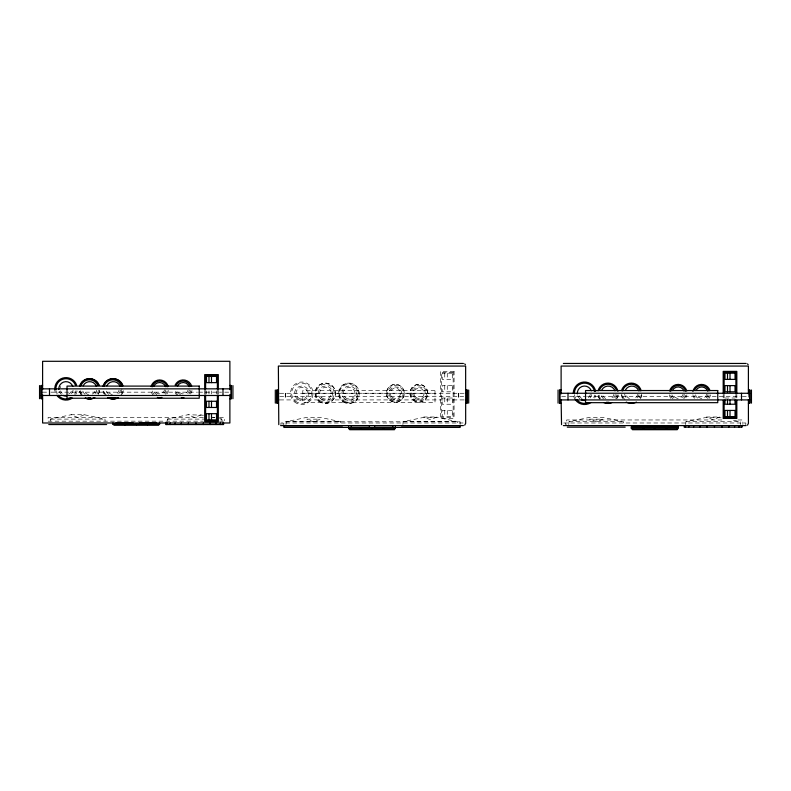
<?xml version="1.0" encoding="UTF-8"?>
<svg xmlns="http://www.w3.org/2000/svg" width="791" height="791" viewBox="0 0 791 791"><rect width="100%" height="100%" fill="white"/><g stroke="black" fill="none" stroke-linecap="round" stroke-linejoin="round"><path stroke-width="0.59" stroke-dasharray="3.96 2.97" d="M50.308 421.049L50.505 419.101L71.141 414.731M167.217 421.049L167.405 419.101L188.05 414.731L203.495 415.216M285.976 424.629L286.263 421.712L306.908 417.341L320.058 417.341L340.694 421.712L340.99 424.629M402.886 424.629L403.173 421.712L423.808 417.341L436.958 417.341L457.603 421.712L457.89 424.629M568.729 424.629L569.016 421.712L589.661 417.341L602.811 417.341L623.446 421.712L623.733 424.629M685.639 424.629L685.926 421.712L706.561 417.341L722.005 417.826M84.321 414.731L77.716 417.48L71.121 414.731L84.321 414.731L104.936 419.101L105.124 421.049M201.221 414.731L194.626 417.48L188.021 414.731M42.605 392.168L48.696 392.168M50.891 392.168L197.434 392.168M198.64 392.168L221.599 392.168M224.733 392.168L229.37 392.168M302.785 393.236L435.001 393.236M279.757 393.275L463.872 393.275M279.757 396.598L463.664 396.598M561.63 396.598L566.267 396.598M569.401 396.598L586.319 396.598M587.525 396.598L740.109 396.598M742.304 396.598L748.395 396.598M724.991 398.021L735.037 398.021M279.757 399.92L463.872 399.92M203.416 417.351L48.113 417.351L48.113 420.733M212.037 417.351L214.509 417.351M219.433 417.351L224.367 417.351L224.367 420.733M50.505 419.101L104.936 419.101M167.405 419.101L206.036 419.101M220.59 419.101L221.836 419.101L222.034 421.049M721.926 419.962L566.633 419.962L566.633 424.47M737.954 419.962L742.887 419.962L742.887 424.47M48.113 421.168L203.416 421.168M219.433 421.168L224.367 421.168M286.263 421.712L340.694 421.712M403.173 421.712L457.603 421.712M569.016 421.712L623.446 421.712M685.926 421.712L740.356 421.712L740.643 424.629M463.061 422.987L280.953 422.987L280.953 425.578M563.706 422.987L745.814 422.987L745.814 425.578M733.475 420.258L740.356 421.712M212.66 417.164L214.954 417.648M219.542 418.617L221.836 419.101M748.395 393.275L748.395 398.812M736.826 394.314L736.826 397.932M735.897 394.304L735.897 397.972M724.121 394.304L724.121 397.972M723.192 394.314L723.192 397.932M565.347 422.987L565.347 425.578M460.135 424.035L460.135 421.781L283.88 421.781L283.88 424.035M458.75 393.275L458.75 399.92M458.572 393.275L458.572 399.92M447.261 373.184L447.261 379.393M447.261 385.603L447.261 391.812M447.261 398.021L447.261 404.231M447.261 410.44L447.261 416.649M444.75 373.184L444.75 379.393M444.75 385.603L444.75 391.812M444.75 398.021L444.75 404.231M444.75 410.44L444.75 416.649M285.442 393.275L285.442 399.92M285.254 393.275L285.254 399.92M283.089 422.987L283.089 425.578M218.316 390.319L218.316 393.938M217.377 390.22L217.377 393.878M216.516 390.912L216.516 394.017M211.494 390.912L211.494 394.017M208.982 390.912L208.982 394.017M206.471 390.912L206.471 394.017M205.611 390.22L205.611 393.878M204.681 390.319L204.681 393.938M42.605 390.101L42.605 393.977M75.995 390.625A10.145 10.145 0 0 1 74.305 394.679M57.219 393.898A10.145 10.145 0 0 1 56.023 390.586M71.289 391.318A5.834 5.834 0 0 1 67.996 394.323M62.252 393.305A5.834 5.834 0 0 1 60.531 390.823M60.274 387.817A5.834 5.834 0 0 1 60.729 386.364M73.098 390.111A7.198 7.198 0 0 1 70.132 394.749M61.372 394.353A7.198 7.198 0 0 1 59.246 391.298M99.656 390.625A10.145 10.145 0 0 1 97.965 394.679M81.354 394.65A10.145 10.145 0 0 1 79.683 390.586M94.95 391.318A5.834 5.834 0 0 1 91.657 394.323M88.651 394.58A5.834 5.834 0 0 1 84.182 390.823M96.759 390.111A7.198 7.198 0 0 1 93.793 394.749M85.032 394.353A7.198 7.198 0 0 1 82.501 389.459M710.496 394.847A8.928 8.928 0 0 1 708.341 399.257M694.389 398.377A8.928 8.928 0 0 1 692.817 394.037M686.885 394.847A8.928 8.928 0 0 1 685.827 397.735M670.778 398.377A8.928 8.928 0 0 1 669.166 393.275M594.516 395.055A10.145 10.145 0 0 1 593.715 397.576M575.739 398.328A10.145 10.145 0 0 1 574.424 394.136M618.176 395.055A10.145 10.145 0 0 1 615.942 399.811M599.865 399.079A10.145 10.145 0 0 1 598.085 394.136M617.998 394.818A10.174 10.174 0 0 1 615.873 399.643M599.736 399.297A10.174 10.174 0 0 1 597.828 394.393M591.619 394.541A7.198 7.198 0 0 1 590.037 397.913M579.892 398.783A7.198 7.198 0 0 1 577.756 395.727M616.891 394.65A9.057 9.057 0 0 1 615.003 398.941M600.636 398.634A9.057 9.057 0 0 1 598.935 394.264M595.613 395.253A11.262 11.262 0 0 1 594.723 398.051M575.294 399.712A11.262 11.262 0 0 1 573.307 394.234M641.481 394.155A10.174 10.174 0 0 1 640.156 398.357M622.537 398.357A10.174 10.174 0 0 1 621.212 394.155M709.171 394.897A7.762 7.762 0 0 1 707.342 398.476M695.062 397.497A7.762 7.762 0 0 1 694.191 395.668M685.668 395.282A7.762 7.762 0 0 1 683.661 398.763M672.676 398.763A7.762 7.762 0 0 1 670.402 393.275M590.274 394.304A5.834 5.834 0 0 1 587.861 398.061M582.057 398.555A5.834 5.834 0 0 1 579.042 395.263M615.279 394.541A7.198 7.198 0 0 1 613.697 397.913M603.553 398.783A7.198 7.198 0 0 1 601.417 395.727M640.097 395.619A9.057 9.057 0 0 1 639.187 397.804M624.949 399.682A9.057 9.057 0 0 1 622.606 395.619M613.925 394.304A5.834 5.834 0 0 1 610.168 398.763M605.708 398.555A5.834 5.834 0 0 1 602.702 395.263M706.768 394.175A5.132 5.132 0 0 1 696.891 395.025M707.945 394.393A6.338 6.338 0 0 1 705.335 398.476M697.632 398.12A6.338 6.338 0 0 1 695.398 393.819M683.147 394.175A5.132 5.132 0 0 1 673.27 395.025M684.334 394.393A6.338 6.338 0 0 1 681.723 398.476M674.011 398.12A6.338 6.338 0 0 1 671.777 393.819M637.615 394.304A5.834 5.834 0 0 1 633.858 398.763M629.399 398.555A5.834 5.834 0 0 1 626.383 395.263M641.857 395.055A10.145 10.145 0 0 1 639.622 399.811M623.081 398.328A10.145 10.145 0 0 1 621.766 394.136M638.96 394.541A7.198 7.198 0 0 1 637.378 397.913M625.968 397.398A7.198 7.198 0 0 1 624.692 393.888M188.248 389.745A5.132 5.132 0 0 1 178.371 390.586M189.435 389.953A6.338 6.338 0 0 1 185.351 394.798M180.506 394.58A6.338 6.338 0 0 1 176.877 389.38M191.986 390.408A8.928 8.928 0 0 1 189.82 394.828M177.441 395.668A8.928 8.928 0 0 1 174.702 391.594M164.627 389.745A5.132 5.132 0 0 1 154.749 390.586M165.813 389.953A6.338 6.338 0 0 1 161.73 394.798M156.885 394.58A6.338 6.338 0 0 1 153.266 389.38M168.364 390.408A8.928 8.928 0 0 1 166.407 394.59M153.83 395.668A8.928 8.928 0 0 1 150.952 391.15M119.095 389.864A5.834 5.834 0 0 1 115.338 394.323M112.332 394.58A5.834 5.834 0 0 1 107.873 390.823M120.44 390.111A7.198 7.198 0 0 1 117.473 394.749M108.713 394.353A7.198 7.198 0 0 1 106.182 389.459M123.337 390.625A10.145 10.145 0 0 1 121.646 394.679M105.035 394.65A10.145 10.145 0 0 1 103.364 390.586M190.651 390.467A7.762 7.762 0 0 1 187.279 395.362M177.856 394.61A7.762 7.762 0 0 1 175.671 391.229M167.148 390.853A7.762 7.762 0 0 1 165.141 394.333M154.166 394.333A7.762 7.762 0 0 1 152.149 390.853M98.371 390.22A9.057 9.057 0 0 1 96.492 394.511M82.126 394.205A9.057 9.057 0 0 1 80.425 389.834M99.478 390.388A10.174 10.174 0 0 1 97.362 395.203M81.226 394.867A10.174 10.174 0 0 1 79.446 390.833M77.093 390.823A11.262 11.262 0 0 1 74.621 396.093M55.429 392.672A11.262 11.262 0 0 1 54.797 389.805M122.654 391.476A10.174 10.174 0 0 1 120.024 396.034M104.026 393.928A10.174 10.174 0 0 1 103.008 391.476M121.883 388.846A9.057 9.057 0 0 1 120.677 393.374M106.429 395.243A9.057 9.057 0 0 1 104.086 391.189M320.078 419.161L313.483 421.91L306.878 419.161L320.078 419.161M436.988 417.005L430.383 419.744L423.788 417.005L436.988 417.005M602.831 419.161L596.236 421.91L589.631 419.161L602.831 419.161M719.741 417.005L713.136 419.744L706.541 417.005L719.741 417.005M454.074 371.384L440.439 371.384L440.439 418.439L454.074 418.439L454.074 371.384M453.144 372.314L441.368 372.314L441.368 417.51L453.144 417.51L453.144 372.314M452.284 373.184L442.238 373.184L442.238 379.393L452.284 379.393L452.284 373.184M452.284 385.603L442.238 385.603L442.238 391.812L452.284 391.812L452.284 385.603M435.001 390.536L302.785 390.536L302.785 402.668L435.001 402.668L435.001 390.536M452.284 398.021L442.238 398.021L442.238 404.231L452.284 404.231L452.284 398.021M452.284 410.44L442.238 410.44L442.238 416.649L452.284 416.649L452.284 410.44M294.519 401.887A11.262 11.262 0 0 0 312.86 395.253A11.262 11.262 0 0 0 297.95 382.686A11.262 11.262 0 0 0 294.519 401.887M412.872 399.87A8.879 8.879 0 0 0 427.506 395.134A8.879 8.879 0 0 0 416.096 384.831A8.879 8.879 0 0 0 412.872 399.87M413.624 399.04A7.762 7.762 0 0 0 426.418 394.897A7.762 7.762 0 0 0 416.432 385.889A7.762 7.762 0 0 0 413.624 399.04M319.524 400.345A9.057 9.057 0 0 0 334.138 394.65A9.057 9.057 0 0 0 321.897 384.841A9.057 9.057 0 0 0 319.524 400.345M298.019 397.735A5.834 5.834 0 0 0 307.521 394.304A5.834 5.834 0 0 0 299.789 387.788A5.834 5.834 0 0 0 298.019 397.735M320.8 398.783A7.198 7.198 0 0 0 332.527 394.541A7.198 7.198 0 0 0 322.985 386.502A7.198 7.198 0 0 0 320.8 398.783M344.065 401.116A9.057 9.057 0 0 0 357.651 393.275A9.057 9.057 0 0 0 344.065 385.435A9.057 9.057 0 0 0 344.065 401.116M389.923 398.763A7.762 7.762 0 0 0 402.916 395.282A7.762 7.762 0 0 0 393.404 385.781A7.762 7.762 0 0 0 389.923 398.763M390.972 400.968A8.879 8.879 0 0 0 404.29 393.275A8.879 8.879 0 0 0 390.972 385.583A8.879 8.879 0 0 0 390.972 400.968M297.139 398.783A7.198 7.198 0 0 0 308.866 394.541A7.198 7.198 0 0 0 299.324 386.502A7.198 7.198 0 0 0 297.139 398.783M343.512 402.085A10.174 10.174 0 0 0 358.768 393.275A10.174 10.174 0 0 0 343.512 384.466A10.174 10.174 0 0 0 343.512 402.085M318.902 401.037A10.145 10.145 0 0 0 335.424 395.055A10.145 10.145 0 0 0 321.986 383.734A10.145 10.145 0 0 0 318.902 401.037M295.241 401.037A10.145 10.145 0 0 0 311.763 395.055A10.145 10.145 0 0 0 298.326 383.734A10.145 10.145 0 0 0 295.241 401.037M318.822 401.215A10.174 10.174 0 0 0 335.246 394.818A10.174 10.174 0 0 0 321.492 383.793A10.174 10.174 0 0 0 318.822 401.215M321.68 397.735A5.834 5.834 0 0 0 331.182 394.304A5.834 5.834 0 0 0 323.45 387.788A5.834 5.834 0 0 0 321.68 397.735M344.481 398.783A7.198 7.198 0 0 0 356.207 394.541A7.198 7.198 0 0 0 346.666 386.502A7.198 7.198 0 0 0 344.481 398.783M345.36 397.735A5.834 5.834 0 0 0 354.862 394.304A5.834 5.834 0 0 0 347.13 387.788A5.834 5.834 0 0 0 345.36 397.735M342.582 401.037A10.145 10.145 0 0 0 359.104 395.055A10.145 10.145 0 0 0 345.667 383.734A10.145 10.145 0 0 0 342.582 401.037M414.88 398.12A6.338 6.338 0 0 0 425.202 394.393A6.338 6.338 0 0 0 416.808 387.313A6.338 6.338 0 0 0 414.88 398.12M415.651 397.201A5.132 5.132 0 0 0 424.016 394.175A5.132 5.132 0 0 0 417.213 388.45A5.132 5.132 0 0 0 415.651 397.201M413.209 400.098A8.928 8.928 0 0 0 427.743 394.847A8.928 8.928 0 0 0 415.928 384.881A8.928 8.928 0 0 0 413.209 400.098M391.258 398.12A6.338 6.338 0 0 0 401.581 394.393A6.338 6.338 0 0 0 393.186 387.313A6.338 6.338 0 0 0 391.258 398.12M392.039 397.201A5.132 5.132 0 0 0 400.394 394.175A5.132 5.132 0 0 0 393.592 388.45A5.132 5.132 0 0 0 392.039 397.201M389.587 400.098A8.928 8.928 0 0 0 404.132 394.847A8.928 8.928 0 0 0 392.306 384.881A8.928 8.928 0 0 0 389.587 400.098"/><path stroke-width="1.19" d="M464.732 425.163L465.672 423.343L465.642 366.065L278.363 366.065L278.788 424.658M747.485 425.163L748.424 423.343L748.395 399.613M280.607 363.455L463.407 363.455M563.35 363.455L746.16 363.455M41.359 385.484L42.605 385.484L41.359 385.524L41.359 398.812L42.605 398.812M231.12 385.484L229.884 385.484L231.12 385.524L231.12 398.812L229.884 398.812M41.359 388.846L231.12 388.846M278.363 389.953L277.127 389.953L277.127 403.242L278.363 403.242M465.642 389.953L466.888 389.914L466.888 403.242L465.642 403.242M561.116 389.953L559.88 389.953L559.88 403.242L561.116 403.242M748.395 389.914L749.641 389.953L749.641 403.242L748.395 403.242M585.538 393.236L717.753 393.236M277.127 393.275L278.877 393.275M465.316 393.275L466.888 393.275M559.88 393.275L586.319 393.275M717.16 393.275L749.641 393.275M41.359 395.49L231.12 395.49M277.127 399.92L278.877 399.92M465.316 399.92L466.888 399.92M559.88 399.92L749.641 399.92M112.836 424.233L159.653 424.233L159.653 422.987M48.765 424.54L106.666 424.54M280.607 425.598L463.407 425.598M563.35 425.598L746.16 425.598M284.533 427.15L342.434 427.15M401.433 427.15L459.334 427.15M567.285 427.15L625.187 427.15M631.347 427.417L678.164 427.417M747.485 363.89L748.167 364.691M464.732 363.89L465.415 364.691M561.541 424.658L561.116 399.613M751.45 390.012L751.45 403.143M749.927 390.012L749.927 403.143M748.395 393.918L748.395 366.065L561.116 366.065L561.116 393.918M742.087 425.598L742.087 427.15L684.185 427.15L684.304 425.598M741.503 393.275L741.503 399.92M741.444 425.598L741.444 427.15M738.873 425.598L738.873 427.15M736.826 393.107L736.826 371.384L723.192 371.384L723.192 393.107M736.826 400.345L736.826 418.439L723.192 418.439L723.192 400.345M735.897 393.078L735.897 372.314L724.121 372.314L724.121 393.078M735.897 400.414L735.897 417.51L724.121 417.51L724.121 400.414M735.037 400.088L735.037 404.231L724.991 404.231L724.991 400.088M734.542 425.598L734.542 427.15M730.014 373.184L730.014 379.393M730.014 385.603L730.014 391.812M730.014 400.088L730.014 404.231M730.014 410.44L730.014 416.649M728.758 425.598L728.758 427.15M727.502 373.184L727.502 379.393M727.502 385.603L727.502 391.812M727.502 400.088L727.502 404.231M727.502 410.44L727.502 416.649M721.916 425.598L721.916 427.15M714.471 425.598L714.471 427.15M706.927 425.598L706.927 427.15M699.817 425.598L699.817 427.15M693.608 425.598L693.608 427.15M688.734 425.598L688.734 427.15M685.52 425.598L685.52 427.15M685.293 425.598L685.293 427.15M677.521 427.417L677.521 428.663M677.205 428.663L677.205 429.701L666.497 429.701L666.497 428.663M675.573 426.28L675.573 427.417M675.03 427.417L657.904 427.417M665.854 428.663L665.854 429.701L655.156 429.701L655.156 428.663M657.351 426.28L657.351 427.417M654.513 428.663L654.513 429.701L643.805 429.701L643.805 428.663M652.17 426.28L652.17 427.417M651.616 427.417L634.491 427.417M643.162 428.663L643.162 429.701L632.464 429.701L632.464 428.663M633.937 426.28L633.937 427.417M631.495 427.417L631.495 428.663M568.007 393.275L568.007 399.92M559.593 390.012L559.593 403.143M558.07 390.012L558.07 403.143M468.697 390.012L468.697 403.143M467.174 390.012L467.174 403.143M460.135 425.163L460.135 427.417L283.88 427.417L283.88 425.163M395.411 426.28L395.411 428.663L348.594 428.663L348.594 426.28M394.452 428.663L394.452 429.701L383.744 429.701L383.744 428.663M392.83 426.28L392.83 427.417M392.277 427.417L375.152 427.417M383.101 428.663L383.101 429.701L372.403 429.701L372.403 428.663M374.598 426.28L374.598 427.417M371.76 428.663L371.76 429.701L361.052 429.701L361.052 428.663M369.417 426.28L369.417 427.417M368.863 427.417L351.738 427.417M360.409 428.663L360.409 429.701L349.711 429.701L349.711 428.663M351.184 426.28L351.184 427.417M348.742 427.417L348.742 428.663M276.84 390.012L276.84 403.143M275.317 390.012L275.317 403.143M232.93 385.573L232.93 398.713M231.407 385.573L231.407 398.713M229.884 389.676L229.884 361.299L42.605 361.299L42.605 389.676M229.884 394.61L229.884 422.987L42.605 422.987L42.605 394.61M223.566 422.987L223.566 424.54L165.675 424.54L165.675 422.987M222.993 388.846L222.993 395.49M222.924 422.987L222.924 424.54M220.353 422.987L220.353 424.54M218.316 389.113L218.316 374.627L204.681 374.627L204.681 389.113M218.316 395.144L218.316 421.682L204.681 421.682L204.681 395.144M217.377 388.994L217.377 375.557L205.611 375.557L205.611 388.994M217.377 395.105L217.377 420.753L205.611 420.753L205.611 395.105M216.032 422.987L216.032 424.54M211.494 376.427L211.494 382.636M211.494 401.264L211.494 407.474M211.494 413.683L211.494 419.892M210.248 422.987L210.248 424.54M208.982 376.427L208.982 382.636M208.982 401.264L208.982 407.474M208.982 413.683L208.982 419.892M203.396 422.987L203.396 424.54M195.95 422.987L195.95 424.54M188.416 422.987L188.416 424.54M181.297 422.987L181.297 424.54M175.088 422.987L175.088 424.54M170.213 422.987L170.213 424.54M167 422.987L167 424.54M166.772 422.987L166.772 424.54M158.684 424.233L158.684 425.261L147.976 425.261L147.976 424.233M156.509 422.987L139.384 422.987M147.344 424.233L147.344 425.261L136.635 425.261L136.635 424.233M135.993 424.233L135.993 425.261L125.294 425.261L125.294 424.233M133.096 422.987L115.97 422.987M124.652 424.233L124.652 425.261L113.944 425.261L113.944 424.233M112.975 422.987L112.975 424.233M49.497 388.846L49.497 395.49M41.073 385.573L41.073 398.713M39.55 385.573L39.55 398.713M71.071 397.636A10.145 10.145 0 0 1 58.227 395.342M55.904 389.706A10.145 10.145 0 0 1 75.55 385.395M66.622 396.014A7.198 7.198 0 0 1 62.954 395.362M58.841 389.459A7.198 7.198 0 0 1 72.782 386.394M94.732 397.636A10.145 10.145 0 0 1 85.369 398.031M79.881 386.206A10.145 10.145 0 0 1 99.211 385.395M83.154 385.79A7.198 7.198 0 0 1 96.443 386.394M585.142 400.454A7.198 7.198 0 0 1 581.474 399.791M577.351 393.888A7.198 7.198 0 0 1 591.302 390.823M669.591 390.981A8.879 8.879 0 0 1 686.746 390.981M608.932 402.273A9.057 9.057 0 0 1 606.568 402.224M599.647 389.637A9.057 9.057 0 0 1 616.377 389.993M692.896 391.416A8.879 8.879 0 0 1 710.021 390.546M670.669 391.268A7.762 7.762 0 0 1 685.668 391.268M590.966 402.51A11.262 11.262 0 0 1 575.294 399.712M573.267 393.256A11.262 11.262 0 0 1 583.57 382.053A11.262 11.262 0 0 1 595.623 391.347M694.666 389.745A7.762 7.762 0 0 1 708.963 390.883M587.98 402.817A10.145 10.145 0 0 1 576.748 399.781M574.385 393.256A10.145 10.145 0 0 1 583.669 383.17A10.145 10.145 0 0 1 594.525 391.535M611.631 402.757A10.174 10.174 0 0 1 603.849 402.589M598.055 390.863A10.174 10.174 0 0 1 617.919 391.288M636.439 402.085A10.174 10.174 0 0 1 626.264 402.085M621.518 390.645A10.174 10.174 0 0 1 641.175 390.645M622.606 390.932A9.057 9.057 0 0 1 640.097 390.932M601.664 390.22A7.198 7.198 0 0 1 614.963 390.823M695.971 390.586A6.338 6.338 0 0 1 707.668 391.12M672.36 390.586A6.338 6.338 0 0 1 684.057 391.12M625.345 390.22A7.198 7.198 0 0 1 638.644 390.823M177.461 386.156A6.338 6.338 0 0 1 189.158 386.69M183.957 397.735A8.928 8.928 0 0 1 181.327 397.576M175.118 385.059A8.928 8.928 0 0 1 191.689 386.097M153.84 386.156A6.338 6.338 0 0 1 165.537 386.69M161.947 397.418A8.879 8.879 0 0 1 157.35 397.418M151.071 386.542A8.879 8.879 0 0 1 168.226 386.542M106.834 385.79A7.198 7.198 0 0 1 120.123 386.394M118.413 397.636A10.145 10.145 0 0 1 109.049 398.031M103.562 386.206A10.145 10.145 0 0 1 122.892 385.395M152.149 386.839A7.762 7.762 0 0 1 167.148 386.839M176.146 385.316A7.762 7.762 0 0 1 190.443 386.453M90.411 397.843A9.057 9.057 0 0 1 88.048 397.794M81.127 385.197A9.057 9.057 0 0 1 97.857 385.553M94.702 397.537A10.174 10.174 0 0 1 85.329 398.16M79.535 386.433A10.174 10.174 0 0 1 98.905 385.148M117.918 397.655A10.174 10.174 0 0 1 107.744 397.655M103.008 386.206A10.174 10.174 0 0 1 122.654 386.206M72.456 398.081A11.262 11.262 0 0 1 56.774 395.282M54.797 389.805A11.262 11.262 0 0 1 76.598 385.009M115.179 397.586A9.057 9.057 0 0 1 110.493 397.586M104.086 386.502A9.057 9.057 0 0 1 121.577 386.502M735.037 373.184L724.991 373.184L724.991 379.393L735.037 379.393L735.037 373.184M216.516 376.427L206.471 376.427L206.471 382.636L216.516 382.636L216.516 376.427M735.037 385.603L724.991 385.603L724.991 391.812L735.037 391.812L735.037 385.603M199.233 386.097L67.017 386.097L67.017 398.229L199.233 398.229L199.233 386.097M717.753 390.536L585.538 390.536L585.538 402.668L717.753 402.668L717.753 390.536M216.516 401.264L206.471 401.264L206.471 407.474L216.516 407.474L216.516 401.264M735.037 410.44L724.991 410.44L724.991 416.649L735.037 416.649L735.037 410.44M216.516 413.683L206.471 413.683L206.471 419.892L216.516 419.892L216.516 413.683M678.164 426.28L631.347 426.28L631.347 428.663L678.164 428.663L678.164 426.28"/></g></svg>
